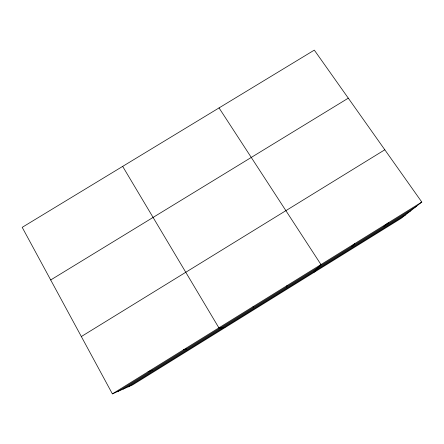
<?xml version="1.0" encoding="UTF-8"?>
<svg xmlns="http://www.w3.org/2000/svg" width="444" height="444" viewBox="0 0 444 444"><rect width="100%" height="100%" fill="white"/><g stroke="black" fill="none" stroke-linecap="round" stroke-linejoin="round"><path stroke-width="0.67" d="M286.286 287.013L287.085 285.575M313.508 272.71L320.973 264.569L219.042 107.914M351.543 246.548L354.717 243.645M383.977 226.44L388.328 222.805M421.8 202.053L401.137 218.365L132.689 384.854L112.388 393.884L22.2 227.345L314.308 50.117L421.8 202.053L112.388 393.884M117.815 391.469L416.283 206.405M123.082 389.127L410.928 210.634M128.127 386.885L405.788 214.691M81.335 336.541L384.815 149.778M50.699 279.97L348.301 98.163M148.041 371.778L152.187 370.157M183.544 349.772L186.419 348.934M224.942 327.639L218.892 327.855L122.672 166.389M253.058 306.671L253.463 307.365"/></g></svg>
